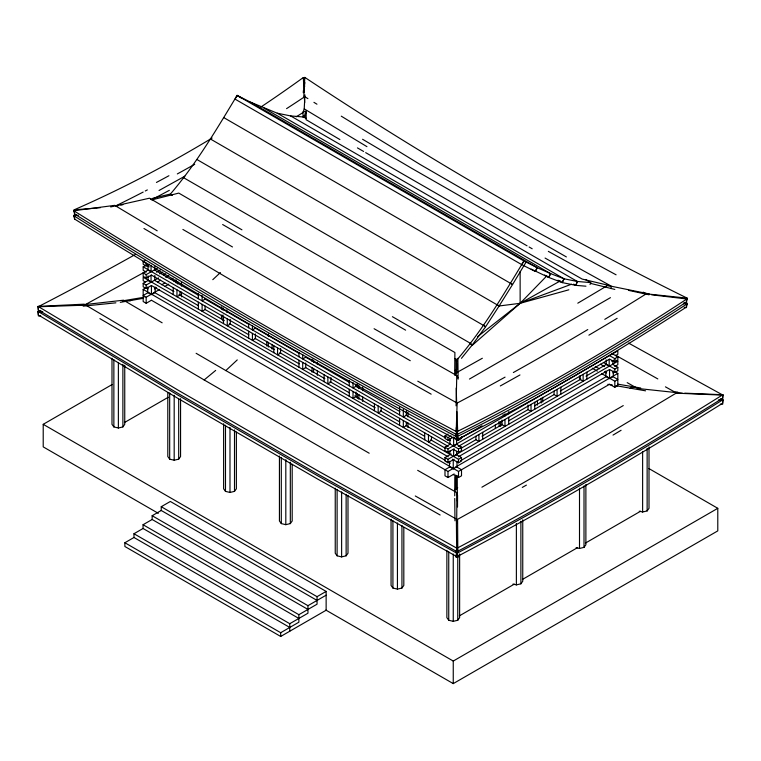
<?xml version="1.0" encoding="UTF-8"?>
<svg xmlns="http://www.w3.org/2000/svg" width="761" height="761" viewBox="0 0 761 761"><rect width="100%" height="100%" fill="white"/><g stroke="black" fill="none" stroke-linecap="round" stroke-linejoin="round"><path stroke-width="1.14" d="M520.134 271.411L520.134 303.306L471.972 345.57M455.706 479.306L455.706 474.988M455.687 490.103L455.715 475.692M454.812 476.557L454.726 495.849M456.01 373.613L456.058 359.04M457.513 506.997L457.561 495.459L456.933 492.681L417.675 470.336M455.991 373.879L456.001 371.758M456.933 492.681L456.686 523.245M39.372 315.606L178.569 398.764L318.412 479.497L457.818 557.176L457.827 555.083M39.372 310.574L178.569 393.732L318.412 474.464L457.818 552.144L457.827 550.041M457.818 552.144L457.589 519.763L415.287 495.972M457.818 557.176L457.361 551.468M454.678 374.517L454.897 352.505L392.381 316.681M304.999 116.737L305.047 113.503M374.089 328.723L456.781 375.601L456.058 405.822M306.322 110.611L306.074 119.667L339.891 139.558M157.194 230.802L114.711 205.356L73.836 210.74L74.559 213.993A4536.635 1694.015 46.5 0 0 457.237 434.921L456.2 431.497L457.133 403.045L417.779 381.185M78.383 215.201L73.836 215.772L74.559 219.025A4536.635 1694.015 46.5 0 0 457.237 439.963L456.2 436.529L456.324 433.009M303.297 92.775L303.382 90.588M303.487 111.087L304.219 108.871L304.952 94.878M686.441 302.593L687.164 298.141A4532.906 3217.356 75.4 0 1 304.8 77.384L303.867 96.143L307.901 98.626M304.704 84.328L304.8 82.426M722.598 398.26L722.855 394.721L684.786 393.171M722.598 403.292L722.855 399.753L719.392 399.63M628.529 343.078L722.95 395.13L722.646 399.24L720.344 399.106M720.876 399.021L722.95 400.162L722.646 404.272L720.344 404.148M676.719 392.79L610.75 432.372L521.989 483.615L456.362 520.01L456.667 548.405L456.153 552.096A3875.231 1896.422 -53.4 0 0 721.59 398.888M721.59 403.92A3875.231 1896.422 -53.4 0 1 456.153 557.119L456.638 551.088M651.578 294.802L686.841 298.978L686.232 302.155A1623.765 606.517 -46.5 0 1 456.562 434.75L456.296 427.663M683.426 303.639L686.841 304.01L686.232 307.187A1623.765 606.517 -46.5 0 1 456.562 439.782L456.391 435.054M304.02 80.59L304.8 77.384M610.883 288.552L611.502 286.279L548.339 251.368M456.562 434.75L457.703 431.268L456.876 411.625M456.562 439.782L457.703 436.3L457.542 432.876M590.032 284.538L590.774 282.597L577.399 281.494L575.906 285.365L585.941 286.203M562.341 282.616L564.025 278.773L577.399 281.494L575.716 285.337L562.341 282.616L557.984 280.172M454.697 375.287L455.82 373.08A3089.308 968.468 -43.5 0 0 482.341 358.25M548.719 277.423L550.641 273.646L564.025 278.773L562.103 282.55L548.719 277.423L544.543 275.016M535.278 271.458L537.266 267.71L550.641 273.646L548.652 277.394L531.102 269.061M537.266 267.71L523.891 260.975L237.109 95.401L235.054 99.13L521.837 264.695L535.211 271.43L537.266 267.71L250.483 102.136L237.109 95.401C216.533 129.465 196.205 163.948 170.226 194.264L172.281 195.453M521.837 264.695L523.891 260.975L525.946 262.326L512.572 284.509L223.734 117.584M454.945 358.65L457.009 359.829C482.978 329.523 503.316 295.03 523.891 260.975M210.359 138.968L499.13 305.989L512.505 284.604L510.517 283.159M111.991 358.184L111.991 424.324L113.865 426.921L118.374 428.005L122.882 426.921L124.747 424.324L124.747 365.27M167.8 392.771L167.8 456.543L169.674 459.149L174.183 460.224L178.692 459.149L180.557 456.543L180.557 398.678M223.62 423.81L223.62 488.771L225.484 491.368L229.993 492.453L234.502 491.368L236.376 488.771L236.376 432.077M279.43 456.039L279.43 520.99L281.304 523.597L285.813 524.671L290.322 523.597L292.186 520.99L292.186 464.305M335.24 488.258L335.24 553.218L337.113 555.815L341.622 556.9L346.131 555.815L347.996 553.218L347.996 495.344M391.059 519.297L391.059 585.437L392.923 588.044L397.432 589.119L401.941 588.044L403.815 585.437L403.815 527.563M446.869 550.346L446.869 617.656L448.743 620.263L453.252 621.337L457.761 620.263L459.625 617.656L459.625 553.884M512.99 584.087L516.377 584.895L520.885 583.82L522.75 581.214L522.75 519.801M576.125 547.644L579.502 548.453L584.01 547.368L585.884 544.771L585.884 484.538M639.25 511.192L642.626 512.001L647.135 510.926L649.009 508.319L649.009 446.907M461.47 358.307L471.877 345.427L470.384 343.278L183.601 177.703M546.883 275.815L520.134 303.306L477.632 336.647M212.785 279.677L220.414 272.552M196.129 353.304L225.827 370.559L237.261 359.905M99.9 318.631L204.148 379.939L215.677 370.417M613.014 435.092L621.09 430.288M630.07 388.31L632.115 387.102L635.654 387.501M610.446 297.646L469.451 379.054M623.259 405.594L481.903 487.202M149.261 264.191L146.179 265.97L143.173 264.238L143.173 261.632L145.227 260.443M146.255 272.086L143.173 270.307L143.173 266.835L146.179 265.104L149.261 266.883M151.325 275.149L146.179 278.117L143.173 276.386L143.173 272.914L148.319 269.936M143.173 272.914L146.179 274.645L157.498 268.11M156.471 272.172L160.59 269.803M151.325 285.565L146.179 288.533L143.173 286.792L143.173 283.33L148.319 280.352M159.639 273.817L162.73 272.038M143.173 283.33L146.179 285.061L158.526 277.927M163.672 274.959L165.736 273.77M151.325 300.31L146.179 303.287L143.173 301.546L143.173 289.399L146.179 287.668L148.233 288.847M157.498 281.998L160.59 280.21M165.736 277.242L168.818 275.453M148.319 292.5L143.173 295.477L146.179 297.209L159.553 289.484M154.493 288.942L156.547 287.753M161.693 284.776L164.785 282.997M170.959 279.43L173.023 278.241M164.699 286.517L168.818 284.138M173.965 281.161L176.029 279.972M147.682 287.011L147.682 292.433L151.439 294.612L155.196 292.433L155.196 287.011M205.118 299.13L202.112 300.871L202.112 295.449M158.317 513.333L43.215 446.878L43.215 424.324L112.181 384.505M255.42 328.172L252.414 329.913L252.414 325.575M124.433 422.555L168.248 397.261M305.722 357.213L302.716 358.954L302.716 354.616M317.052 600.429L161.237 510.479L161.237 506.712L170.331 501.47L326.136 591.421L326.136 610.227L280.695 636.462L124.88 546.503L124.88 542.745L133.974 537.494L289.779 627.454M307.958 609.437L152.152 519.487L152.152 515.72L161.237 510.479M298.873 618.446L143.058 528.486L143.058 524.729L152.152 519.487M133.974 537.494L133.974 533.737L143.058 528.486M455.164 370.379L457.218 369.199M453.137 437.252L447.991 440.219L444.985 438.488L444.985 435.882L448.067 434.093M444.985 435.882L447.991 437.613L451.073 435.834M454.165 448.8L447.991 452.367L444.985 450.636L444.985 447.164L450.132 444.186M456.305 440.629L458.36 439.439M460.424 438.25L482.036 425.77M453.375 437.252L458.512 440.219L461.518 438.488L461.518 436.747M444.985 447.164L447.991 448.895L617.827 350.84L617.827 354.312L615.773 355.501M458.284 446.422L609.599 359.068L614.821 362.122L617.827 360.381L617.827 356.909L611.663 353.351M143.173 266.835L458.512 448.895L461.518 447.164L461.518 450.636L458.512 452.367L453.375 449.399M609.685 355.682L614.821 358.65L617.827 356.909M454.165 459.216L447.991 462.783L444.985 461.042L444.985 457.57L451.159 454.013M460.424 448.657L475.863 439.744L478.926 441.447L478.926 434.502M482.036 436.177L502.621 424.296M508.805 420.728L528.362 409.437M534.536 405.87L554.094 394.579L557.081 396.329L557.081 389.385M560.267 391.011L580.852 379.13M585.999 376.153L606.593 364.272M611.739 361.304L613.794 360.115M444.985 457.57L447.991 459.311L453.137 456.343M455.192 455.154L617.827 361.256L617.827 364.719L614.745 366.507M458.284 456.838L609.599 369.475M145.227 281.912L143.173 280.723L143.173 277.251L458.512 459.311L461.518 457.57L461.518 461.042L458.512 462.783L452.348 459.225M603.53 362.54L614.821 369.066L617.827 367.325L617.827 370.797L614.821 372.529L609.685 369.57M450.132 466.75L444.985 469.727L444.985 475.796L447.991 477.537L454.165 473.97M460.424 460.814L606.593 376.419M612.767 372.852L614.821 371.663L617.827 373.404L617.827 385.551L614.821 387.282L609.685 384.324M151.391 300.215L447.991 471.459L453.137 468.491M455.192 467.302L617.827 373.404M449.494 461.261L449.494 466.683L453.252 468.852L457.009 466.683L457.009 461.261M605.804 371.016L605.804 376.438L609.561 378.607L613.318 376.438L613.318 371.016M143.173 289.399L458.512 471.459L609.599 384.229M601.475 373.499L614.821 381.213L617.827 379.473L612.691 376.514M453.375 474.569L458.512 477.537L461.518 475.796L461.518 469.727L456.381 466.759M161.237 506.712L317.052 596.672L326.136 591.421M152.152 515.72L307.958 605.68L326.136 595.188M143.058 524.729L298.873 614.688L317.052 604.196L317.052 596.672M133.974 533.737L289.779 623.697L307.958 613.204L307.958 605.68M124.88 542.745L280.695 632.705L298.873 622.203L298.873 614.688M459.311 615.896L514.341 584.125M522.436 579.444L577.466 547.682M585.57 543.002L640.591 511.23M43.215 424.324L453.252 661.052L717.785 508.319L717.785 530.883L453.252 683.616L325.822 610.046M454.669 489.551L457.722 487.82M129.912 300.89L131.957 299.739M522.293 487.411L526.412 485.109M560.267 280.942L520.134 303.306L499.197 305.97M159.039 190.488L184.885 176.172M85.308 304.619L145.104 271.82M571.578 284.205L520.134 303.306L568.876 289.798M151.667 199.924L178.787 193.094L241.941 229.822M169.95 194.141L152.971 198.174M110.678 206.935L149.498 198.193L232.486 246.964M150.507 199.296L153.693 198.65A3089.299 2329.088 -84.2 0 0 169.342 190.336M120.78 205.109L122.911 204.709M116.423 205.927L118.659 205.518M143.154 298.341L120.295 302.336M143.981 297.266L122.255 300.928M78.564 305.285L123.529 300.195L162.15 322.807M115.891 302.83L83.177 306.16M95.791 208.114L100.338 207.686M94.659 208.219L74.159 209.827L74.768 214.326M76.433 214.697L74.159 214.859L74.768 219.358M40.704 310.802L38.402 310.907L38.145 306.769A3871.416 2473.022 -66 0 0 135.363 254.459M40.704 315.834L38.402 315.948L38.145 311.81A3871.416 2473.022 -66 0 0 40.238 310.707M38.354 309.965L38.05 306.398L84.186 304.172L127.934 330.093M38.354 314.997L38.05 311.43L41.513 311.268M84.281 305.19L38.145 306.769M38.145 311.81L42.759 311.677M722.95 395.13L676.814 393.19L665.428 386.835M718.336 399.982L722.95 400.162M250.483 102.136L277.242 113.199L290.616 115.919L303.991 117.032L306.055 118.221M687.164 298.141L646.289 293.832L643.169 292.148M683.759 302.849L687.164 303.182L686.441 307.625L684.177 307.349M682.436 393.256L637.471 388.443L627.207 382.65M675.587 391.896L677.823 392.143M649.314 294.497L645.908 294.05A2182.519 863.573 -47.7 0 1 604.776 319.354M640.705 388.005L617.837 384.172M607.877 384.305L612.453 385.095M615.877 385.694L645.604 390.831M649.181 293.936L611.502 286.279M649.038 294.783L628.519 290.36M610.493 286.336L607.307 285.622A3089.308 968.468 -43.5 0 1 577.78 303.182M609.333 285.546L582.175 279.068L545.066 258.055M614.821 289.418L591.05 283.511M616.087 274.807L535.725 231.22L419.844 164.319L341.27 116.157M457.351 548.472L317.917 470.888L178.131 390.184L38.05 306.398M457.351 553.504L317.917 475.92L178.131 395.216L38.05 311.43M615.582 355.225L657.827 378.93M431.164 394.169L341.156 343.553L225.275 276.652L143.962 228.509M566.384 256.933L411.549 168.238L362.578 139.263M440.143 515.007L330.569 452.928L204.148 379.939M410.255 360.704L182.887 229.441M369.19 453.223L225.827 370.559M357.442 147.891L363.615 151.449M365.67 152.638L527.05 245.813M529.104 246.992L532.186 248.771M585.637 279.639L590.774 282.597M290.616 115.919L577.399 281.494M573.661 284.148L575.716 285.337M277.242 113.199L564.025 278.773M263.867 108.072L550.641 273.646M240.191 97.351L242.245 98.53M615.83 360.096L617.827 361.256M612.691 364.357L617.827 367.325M600.448 364.234L604.557 366.602M595.235 366.431L599.345 368.8M604.481 371.768L606.536 372.957M592.229 368.162L597.366 371.13M196.975 159.534L485.68 326.669L499.054 306.093L497.133 304.533M648.933 468.567L717.785 508.319M222.65 224.533L405.613 330.16M455.411 360.2L457.466 361.389M502.973 414.84L504.981 415.991L504.981 413.822M143.173 261.632L146.179 263.363L146.179 265.97M154.397 269.851L198.564 295.344M204.728 298.902L248.895 324.405M255.059 327.962L299.225 353.465M305.389 357.023L349.556 382.526M355.72 386.084L399.886 411.577M406.051 415.135L445.08 437.67M448.162 439.449L450.217 440.638M456.381 444.196L461.518 447.164M151.391 275.054L448.239 446.441M154.397 280.257L173.908 291.53M179.044 294.488L198.564 305.76M204.728 309.318L224.238 320.59M229.375 323.549L248.895 334.821M255.059 338.379L274.569 349.641M279.706 352.609L299.225 363.872M305.389 367.439L324.899 378.702M330.036 381.67L349.556 392.933M354.693 395.901L375.23 407.763M380.367 410.721L399.886 421.994M406.051 425.551L424.533 436.224M430.697 439.782L445.08 448.086M456.381 454.612L461.518 457.57M151.391 285.47L448.239 456.847M154.397 292.405L445.08 460.234M447.135 461.423L450.217 463.202M304.219 108.871L366.945 146.654M313.932 102.345L316.957 104.2M237.109 95.401L239.163 96.752M483.758 325.109L485.442 327.011L472.067 345.18L470.384 343.278M456.781 375.601L457.875 377.856M305.932 113.332L305.18 111.182A3089.299 2329.088 -84.2 0 1 296.229 116.804M259.682 107.834A1620.055 1149.909 -75.4 0 0 303.297 77.536L304.704 86.45M304.267 96.01L304.695 102.649M303.297 77.536L304.172 92.205M456.695 404.072L456.21 388.043M302.926 111.591L303.097 117.261M455.82 373.08L455.877 375.392M304.257 115.539L304.286 117.708M458.132 379.187L457.875 358.288M454.964 520.809L454.745 498.474M456.134 555.064L456.153 557.128M456.657 362.778L456.724 373.347M457.371 501.223L457.247 475.568M456.619 360.4L456.657 367.81M456.324 475.787L456.362 489.095M647.135 448.334L647.135 510.926M642.626 451.768L642.626 512.001M614.821 358.65L614.821 362.122M614.821 369.066L614.821 372.529M614.821 381.213L614.821 387.282M612.947 360.6L612.947 364.072M609.561 369.932L609.561 378.607M609.19 359.297L609.19 366.241L606.184 364.509L606.184 359.877M586.893 372.167L586.893 379.111M584.01 485.956L584.01 547.368M583.135 374.345L583.135 381.28L580.129 379.549L580.129 376.077M579.502 376.077L579.502 379.634M579.502 488.22L579.502 548.453M560.838 387.216L560.838 394.15M554.075 391.116L554.075 394.588M542.736 397.299L542.736 402.055M541.176 398.279L541.176 403.035M537.418 400.372L537.418 405.128M534.783 402.255L534.783 409.199M531.026 404.424L531.026 411.368L528.02 409.627L528.02 405.004M520.885 521.228L520.885 583.82M516.377 523.482L516.377 584.895M508.738 411.653L508.738 413.822M508.738 417.294L508.738 424.238M504.981 419.463L504.981 426.407L501.975 424.676L501.975 420.043M500.643 421.604L500.643 426.35M499.092 421.394L499.092 426.15M495.335 424.667L495.335 428.234M482.683 432.334L482.683 439.278M475.92 436.243L475.92 439.715M458.512 437.613L458.512 440.219M458.512 448.895L458.512 452.367M458.512 459.311L458.512 462.783M458.512 471.459L458.512 477.537M457.761 555.311L457.761 620.263M456.629 438.916L456.629 444.338L453.623 446.079L453.623 437.394M456.629 451.283L456.629 454.755L453.623 456.486L453.623 449.551M453.252 460.177L453.252 468.852M453.252 554.027L453.252 621.337M453.252 661.052L453.252 683.616M449.865 438.488L449.865 443.91M449.865 450.845L449.865 454.317M448.743 551.763L448.743 620.263M447.991 437.613L447.991 440.219M447.991 448.895L447.991 452.367M447.991 459.311L447.991 462.783M447.991 471.459L447.991 477.537M431.477 436.766L431.477 440.239L428.472 441.97L428.472 435.026M424.714 432.857L424.714 439.801M407.953 412.12L407.953 416.876M407.953 422.821L407.953 427.568M406.326 410.959L406.326 415.297L403.32 417.038L403.32 409.447M406.326 422.241L406.326 425.713L403.32 427.444L403.32 420.51M401.941 525.451L401.941 588.044M399.563 407.268L399.563 414.869M399.563 418.341L399.563 425.275M397.432 522.978L397.432 589.119M392.923 520.724L392.923 588.044M381.175 407.725L381.175 411.197L378.169 412.928L378.169 405.984M374.412 403.815L374.412 410.759M362.664 387.159L362.664 390.726M362.664 396.671L362.664 401.418M358.907 385.076L358.907 388.643M358.907 394.579L358.907 399.335M357.347 384.096L357.347 387.653M357.347 393.599L357.347 398.355M356.024 384.086L356.024 386.255L353.018 387.996L353.018 382.574M356.024 392.039L356.024 396.671L353.018 398.403L353.018 391.468M349.261 380.405L349.261 385.827M349.261 389.299L349.261 396.234M346.131 494.403L346.131 555.815M341.622 491.939L341.622 556.9M337.113 489.684L337.113 555.815M330.873 377.523L330.873 382.155L327.867 383.886L327.867 376.942M324.11 374.773L324.11 381.718M317.375 362.198L317.375 364.576M317.375 370.521L317.375 375.278M313.618 360.115L313.618 362.493M313.618 368.429L313.618 371.996M312.058 359.135L312.058 361.513M312.058 367.449L312.058 372.205M305.722 363.007L305.722 367.63L302.716 369.361L302.716 362.426M298.959 352.448L298.959 356.785M298.959 360.257L298.959 367.192M290.322 462.184L290.322 523.597M289.779 623.697L289.779 631.211M285.813 459.72L285.813 524.671M281.304 457.456L281.304 523.597M280.571 348.481L280.571 353.114L277.565 354.845L277.565 347.901M280.695 632.705L280.695 636.462M273.808 345.732L273.808 352.676M272.077 344.372L272.077 349.128M268.319 333.965L268.319 336.343M268.319 342.279L268.319 347.035M266.769 341.299L266.769 346.055M255.42 333.965L255.42 338.588L252.414 340.329L252.414 333.385M248.657 323.406L248.657 327.744M248.657 331.216L248.657 338.15M234.502 429.955L234.502 491.368M230.269 319.439L230.269 324.072L227.263 325.803L227.263 318.859M229.993 427.492L229.993 492.453M226.788 309.898L226.788 312.276M225.484 425.237L225.484 491.368M223.506 316.69L223.506 323.634M223.03 307.815L223.03 310.193M223.03 314.949L223.03 320.885M221.48 306.835L221.48 309.213M221.48 315.149L221.48 318.716M205.118 306.074L205.118 309.546L202.112 311.287L202.112 304.343M198.355 293.28L198.355 298.702M198.355 302.174L198.355 309.109M181.499 282.569L181.499 286.126M181.499 292.072L181.499 296.828M179.967 291.558L179.967 295.03L176.961 296.761L176.961 289.817M178.692 398.916L178.692 459.149M177.741 281.665L177.741 284.043M176.181 280.685L176.181 283.063M174.183 395.273L174.183 460.224M173.204 287.648L173.204 294.593M169.674 393.009L169.674 459.149M154.816 266.407L154.816 269.66M154.816 275.444L154.816 280.067M151.439 285.927L151.439 294.612M151.059 265.323L151.059 271.829L148.053 270.088L148.053 264.666M151.059 275.301L151.059 282.245L148.053 280.505L148.053 275.882M146.179 274.645L146.179 278.117M146.179 285.061L146.179 288.533M146.179 297.209L146.179 303.287M122.882 364.329L122.882 426.921M118.374 363.045L118.374 428.005M113.865 359.611L113.865 426.921M686.841 304.01A1620.055 653.794 -48.2 0 1 457.703 436.3M456.2 436.529A4532.906 1829.444 48.2 0 1 73.836 215.772M722.855 399.753A3871.407 1968.783 -54.7 0 1 456.667 553.437M304.429 96.904A2182.519 1558.804 -76.2 0 1 286.574 108.642M194.73 164.271A2182.519 1558.804 -76.2 0 1 177.323 173.927M147.339 189.917A2182.519 1558.804 -76.2 0 1 145.265 190.992M143.182 192.067A2182.519 1558.804 -76.2 0 1 116.138 205.698M212.119 138.026A1620.055 1149.909 -75.4 0 1 74.159 209.827M587.777 329.561A2182.519 863.573 -47.7 0 1 513.342 372.538M505.066 377.133A2182.519 863.573 -47.7 0 1 456.571 403.368M686.841 298.978A1620.055 653.794 -48.2 0 1 457.703 431.268M456.2 431.497A4532.906 1829.444 48.2 0 1 73.836 210.74M305.304 115.035A3094.302 2365.873 -87 0 1 303.316 116.29M168.923 175.734A2286.073 1719.242 -83.8 0 1 156.452 182.431M617.142 318.317A2286.073 726.86 -43.7 0 1 588.89 335.154M519.963 374.954A2286.073 726.86 -43.7 0 1 500.3 385.951M722.855 394.721A3871.407 1968.783 -54.7 0 1 456.667 548.405"/></g></svg>
